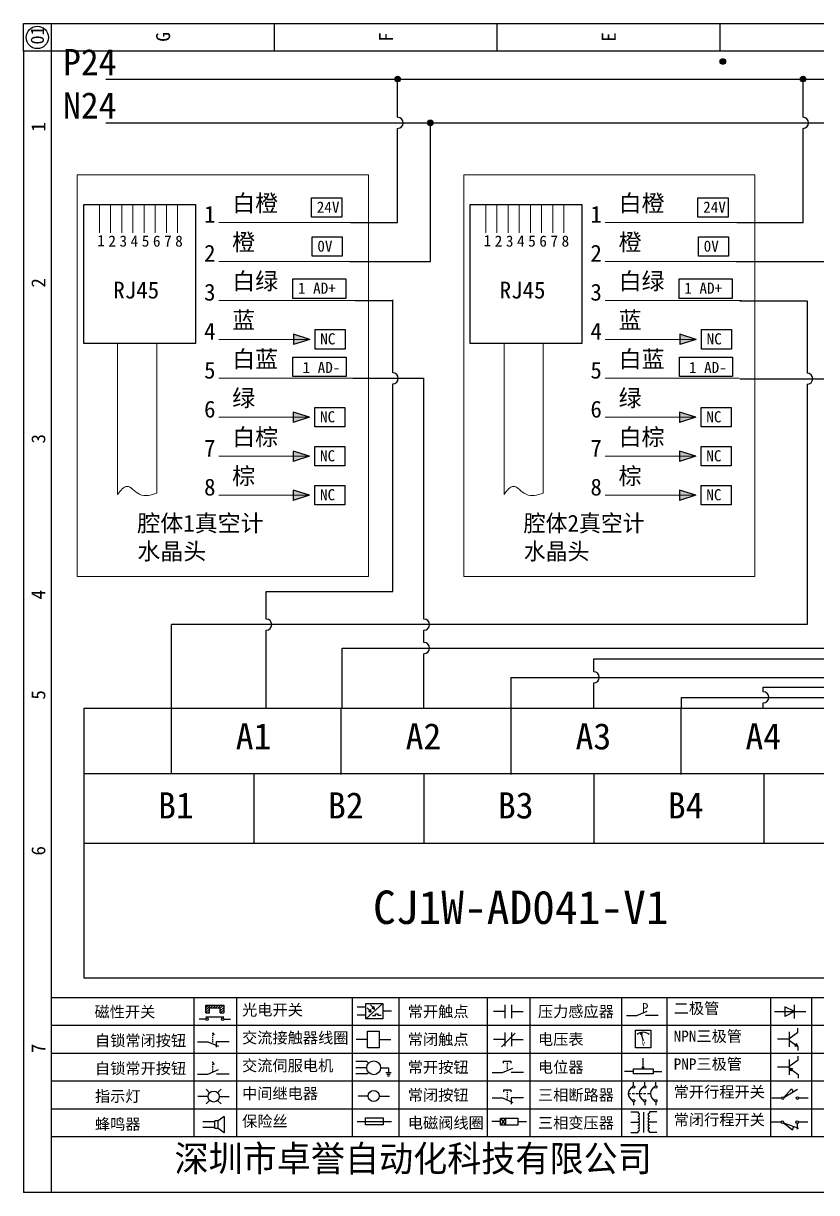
# Model space of a CAD drawing. Extents: x -5838 to -2107, y -921 to 708.
# Drawn here: x -3615.8 to -3473.4, y -781.2 to -571.2 of the extents above; entities that cross this region are included whole.
import ezdxf

# ---------------------------------------------------------------- set-up
doc = ezdxf.new("R2010")
doc.units = 0
doc.header["$MEASUREMENT"] = 0
doc.styles.add('样式 2', font='')
doc.styles.add('汉字', font='')
doc.styles.get('样式 2').set_extended_font_data('NSimSun')
doc.styles.get('汉字').set_extended_font_data('新宋体')

# ---------------------------------------------------------------- blocks, each defined once
blk = doc.blocks.new('磁性开关')
at = {"linetype": 'ByBlock'}
h = blk.add_hatch(dxfattribs=at)
h.set_pattern_fill('ANSI31', color=256, scale=0.1, style=0)
h.set_pattern_definition([(45, (0, 0), (-0.224506403, 0.224506403), [])])
h.paths.add_polyline_path([(-1907.69, -775.29), (-1910.88, -775.29), (-1910.88, -776.69), (-1910.25, -776.69), (-1910.25, -775.79), (-1908.31, -775.79), (-1908.31, -776.69), (-1907.69, -776.69)])
for p, q in [((-1910.88, -776.69), (-1910.88, -775.29)), ((-1910.88, -775.29), (-1907.69, -775.29)), ((-1910.88, -776.69), (-1910.25, -776.69)), ((-1910.25, -776.69), (-1910.25, -775.79)), ((-1910.25, -775.79), (-1908.31, -775.79)), ((-1908.31, -776.69), (-1908.31, -775.79)), ((-1908.31, -776.69), (-1907.69, -776.69)), ((-1907.69, -775.29), (-1907.69, -776.69)), ((-1910.91, -777.81), (-1912.09, -777.81)), ((-1910.88, -777.39), (-1907.69, -777.39)), ((-1907.66, -777.81), (-1906.48, -777.81))]:
    blk.add_line(p, q, dxfattribs=at)
for centre in [(-1910.68, -777.81), (-1907.88, -777.81)]:
    blk.add_circle(centre, 0.225, dxfattribs=at)
blk = doc.blocks.new('*U112')
at = {"linetype": 'ByBlock'}
for p, q in [((-1909.23, -780.45), (-1909.23, -780.67)), ((-1909.23, -780.45), (-1908.92, -780.84)), ((-1909.23, -780.84), (-1909.23, -781.05)), ((-1911.92, -782.07), (-1910.06, -782.07)), ((-1910.06, -782.07), (-1908.18, -782.88)), ((-1909.23, -781.23), (-1909.23, -781.44)), ((-1909.23, -781.61), (-1909.23, -781.83)), ((-1909.23, -782), (-1909.23, -782.21)), ((-1909.23, -782.38), (-1909.23, -782.43)), ((-1908.52, -783.07), (-1908.52, -782.07)), ((-1906.25, -782.07), (-1908.52, -782.07))]:
    blk.add_line(p, q, dxfattribs=at)
blk = doc.blocks.new('*U113')
at = {"linetype": 'ByBlock'}
for p, q in [((-1908.88, -791.17), (-1909.23, -790.71)), ((-1909.23, -790.71), (-1909.23, -790.92)), ((-1909.23, -791.09), (-1909.23, -791.31)), ((-1909.23, -791.48), (-1909.23, -791.69)), ((-1911.92, -792.89), (-1910.06, -792.89)), ((-1910.06, -792.89), (-1908.18, -792.08)), ((-1909.23, -791.86), (-1909.23, -792.08)), ((-1909.23, -792.25), (-1909.23, -792.47)), ((-1906.25, -792.89), (-1908.52, -792.89))]:
    blk.add_line(p, q, dxfattribs=at)
blk = doc.blocks.new('蜂鸣器')
at = {"linetype": 'ByBlock'}
for p, q in [((-1907.17, -795.53), (-1908.25, -796.26)), ((-1907.17, -795.53), (-1907.17, -798.41)), ((-1908.8, -796.48), (-1911.01, -796.48)), ((-1908.8, -797.46), (-1911.01, -797.46)), ((-1908.25, -796.26), (-1908.8, -796.26)), ((-1908.8, -797.68), (-1908.8, -796.26)), ((-1908.25, -797.68), (-1908.8, -797.68)), ((-1908.25, -797.68), (-1908.25, -796.26)), ((-1907.17, -798.41), (-1908.25, -797.68))]:
    blk.add_line(p, q, dxfattribs=at)
blk = doc.blocks.new('指示灯')
at = {"linetype": 'ByBlock'}
for p, q in [((-1854.25, -776.92), (-1856.06, -776.92)), ((-1854.62, -775.59), (-1853.97, -776.23)), ((-1851.9, -775.59), (-1852.54, -776.23)), ((-1852.26, -776.92), (-1850.45, -776.92)), ((-1854.62, -778.25), (-1853.97, -777.61)), ((-1851.9, -778.25), (-1852.54, -777.61))]:
    blk.add_line(p, q, dxfattribs=at)
blk.add_circle((-1853.26, -776.92), 0.992, dxfattribs=at)
blk = doc.blocks.new('光电开关')
at = {"linetype": 'ByBlock'}
h = blk.add_hatch(dxfattribs=at)
h.set_pattern_fill('ANSI31', color=256, scale=0.01, style=0)
h.set_pattern_definition([(45, (0.172267, 0), (-0.0224506403, 0.0224506403), [])])
h.paths.add_polyline_path([(-1882.44, -776.34), (-1882.5, -775.91), (-1882.68, -776.07)])
h.paths.add_polyline_path([(-1882.44, -776.34), (-1882.68, -776.07), (-1882.86, -776.23)])
h.paths.add_polyline_path([(-1883.11, -776.45), (-1883.29, -776.61), (-1883.05, -776.88)])
h.paths.add_polyline_path([(-1883.29, -776.61), (-1883.47, -776.77), (-1883.05, -776.88)])
for p, q in [((-1884.01, -775.96), (-1885.56, -775.96)), ((-1880.91, -775.3), (-1884.01, -778.05)), ((-1883.75, -776.09), (-1883.05, -776.88)), ((-1883.11, -776.45), (-1883.47, -776.77)), ((-1883.05, -776.88), (-1883.47, -776.77)), ((-1883.14, -775.55), (-1882.44, -776.34)), ((-1883.05, -776.88), (-1883.11, -776.45)), ((-1882.5, -775.91), (-1882.86, -776.23)), ((-1882.44, -776.34), (-1882.86, -776.23)), ((-1882.44, -776.34), (-1882.5, -775.91)), ((-1879.37, -776.67), (-1880.91, -776.67)), ((-1884.01, -777.39), (-1885.56, -777.39)), ((-1882.78, -777.47), (-1882.23, -777.47)), ((-1882.23, -777.47), (-1882.23, -777.14)), ((-1882.23, -777.14), (-1881.78, -777.14)), ((-1881.78, -777.47), (-1881.78, -777.14)), ((-1881.23, -777.47), (-1881.78, -777.47))]:
    blk.add_line(p, q, dxfattribs=at)
blk.add_lwpolyline([(-1884.01, -775.3), (-1880.91, -775.3), (-1880.91, -778.05), (-1884.01, -778.05)], close=True, dxfattribs=at)
blk = doc.blocks.new('交流接触器线圈')
at = {"linetype": 'ByBlock'}
for p, q in [((-1880.82, -781.77), (-1882.87, -781.77)), ((-1878.72, -781.77), (-1876.67, -781.77))]:
    blk.add_line(p, q, dxfattribs=at)
blk.add_lwpolyline([(-1880.82, -780.28), (-1878.72, -780.28), (-1878.72, -783.26), (-1880.82, -783.26)], close=True, dxfattribs=at)
blk = doc.blocks.new('交流伺服电机')
at = {"linetype": 'ByBlock'}
for p, q in [((-1880.97, -785.75), (-1882.94, -785.75)), ((-1880.97, -786.85), (-1882.94, -786.85)), ((-1880.97, -785.75), (-1880.65, -786.03)), ((-1878.49, -786.85), (-1877.07, -786.85)), ((-1877.07, -786.85), (-1877.07, -787.72)), ((-1880.97, -787.94), (-1882.94, -787.94)), ((-1880.97, -787.94), (-1880.65, -787.67)), ((-1877.54, -787.72), (-1876.59, -787.72)), ((-1877.38, -788.01), (-1876.75, -788.01)), ((-1877.23, -788.29), (-1876.9, -788.29))]:
    blk.add_line(p, q, dxfattribs=at)
blk.add_circle((-1879.73, -786.85), 1.24, dxfattribs=at)
blk = doc.blocks.new('中间继电器')
at = {"linetype": 'ByBlock'}
for p, q in [((-1880.72, -791.92), (-1882.54, -791.92)), ((-1878.74, -791.92), (-1876.92, -791.92))]:
    blk.add_line(p, q, dxfattribs=at)
blk.add_circle((-1879.73, -791.92), 0.992, dxfattribs=at)
blk = doc.blocks.new('保险丝')
at = {"linetype": 'ByBlock'}
blk.add_line((-1882.72, -796.49), (-1876.55, -796.49), dxfattribs=at)
blk.add_lwpolyline([(-1881.2, -795.86), (-1878.06, -795.86), (-1878.06, -797.12), (-1881.2, -797.12)], close=True, dxfattribs=at)
blk = doc.blocks.new('常开按钮')
at = {"linetype": 'ByBlock'}
for p, q in [((-1910.06, -787.73), (-1908.18, -786.93)), ((-1909.9, -785.68), (-1908.56, -785.68)), ((-1909.9, -785.68), (-1909.9, -786.07)), ((-1909.23, -785.68), (-1909.23, -785.89)), ((-1909.23, -786.06), (-1909.23, -786.28)), ((-1909.23, -786.45), (-1909.23, -786.67)), ((-1909.23, -786.84), (-1909.23, -787.05)), ((-1909.23, -787.22), (-1909.23, -787.38)), ((-1908.56, -785.68), (-1908.56, -786.07)), ((-1911.92, -787.73), (-1910.06, -787.73)), ((-1906.25, -787.73), (-1908.52, -787.73))]:
    blk.add_line(p, q, dxfattribs=at)
blk = doc.blocks.new('常开触点')
at = {"linetype": 'ByBlock'}
for p, q in [((-1853.82, -782.99), (-1853.82, -780.56)), ((-1852.6, -782.99), (-1852.6, -780.56)), ((-1853.82, -781.77), (-1855.88, -781.77)), ((-1852.6, -781.77), (-1850.55, -781.77))]:
    blk.add_line(p, q, dxfattribs=at)
blk = doc.blocks.new('常闭触点')
at = {"linetype": 'ByBlock'}
for p, q in [((-1853.82, -786.77), (-1855.88, -786.77)), ((-1852.01, -785.66), (-1854.43, -788.1)), ((-1853.82, -787.99), (-1853.82, -785.56)), ((-1852.6, -787.99), (-1852.6, -785.56)), ((-1852.6, -786.77), (-1850.55, -786.77))]:
    blk.add_line(p, q, dxfattribs=at)
blk = doc.blocks.new('常闭按钮')
at = {"linetype": 'ByBlock'}
for p, q in [((-1854.11, -790.83), (-1852.77, -790.83)), ((-1854.11, -790.83), (-1854.11, -791.22)), ((-1853.44, -790.83), (-1853.44, -791.04)), ((-1853.44, -791.21), (-1853.44, -791.43)), ((-1853.44, -791.6), (-1853.44, -791.82)), ((-1852.77, -790.83), (-1852.77, -791.22)), ((-1856.13, -792.28), (-1854.28, -792.28)), ((-1854.28, -792.28), (-1852.4, -793.09)), ((-1853.44, -791.99), (-1853.44, -792.2)), ((-1853.44, -792.37), (-1853.44, -792.53)), ((-1850.47, -792.28), (-1852.73, -792.28)), ((-1852.73, -792.28), (-1852.73, -793.43))]:
    blk.add_line(p, q, dxfattribs=at)
blk = doc.blocks.new('电磁阀线圈')
at = {"linetype": 'ByBlock'}
for p, q in [((-1854.61, -796.54), (-1856.17, -796.54)), ((-1854.61, -795.92), (-1853.75, -797.16)), ((-1853.75, -795.92), (-1854.61, -797.16)), ((-1853.75, -795.92), (-1853.75, -797.16)), ((-1851.53, -796.54), (-1849.97, -796.54))]:
    blk.add_line(p, q, dxfattribs=at)
blk.add_lwpolyline([(-1854.61, -795.92), (-1851.53, -795.92), (-1851.53, -797.16), (-1854.61, -797.16)], close=True, dxfattribs=at)
blk = doc.blocks.new('电压表')
at = {"linetype": 'ByBlock'}
for p, q in [((-1814.84, -780.75), (-1814.91, -781.13)), ((-1814.6, -781.05), (-1814.91, -781.13)), ((-1814.84, -780.75), (-1814.46, -782.26)), ((-1814.84, -780.75), (-1814.6, -781.05))]:
    blk.add_line(p, q, dxfattribs=at)
blk.add_lwpolyline([(-1815.84, -780.34), (-1813.07, -780.34), (-1813.07, -783.49), (-1815.84, -783.49)], close=True, dxfattribs=at)
blk.add_arc((-1814.46, -782.26), 1.56, 46.8313, 133.1687, dxfattribs=at)
at = {"linetype": 'ByBlock', "insert": (-1814.7, -782.39), "char_height": 0.75, "width": 0.6768, "attachment_point": 1}
blk.add_mtext('V', dxfattribs=at)
blk = doc.blocks.new('电位器')
at = {"linetype": 'ByBlock'}
for p, q in [((-1814.45, -787.3), (-1814.45, -785.39)), ((-1814.45, -787.3), (-1814.62, -786.96)), ((-1814.62, -786.96), (-1814.27, -786.96)), ((-1814.45, -787.3), (-1814.27, -786.96)), ((-1816.21, -787.75), (-1817.79, -787.75)), ((-1812.68, -787.75), (-1811.1, -787.75))]:
    blk.add_line(p, q, dxfattribs=at)
blk.add_lwpolyline([(-1816.21, -787.3), (-1812.68, -787.3), (-1812.68, -788.2), (-1816.21, -788.2)], close=True, dxfattribs=at)
blk = doc.blocks.new('三相断路器')
at = {"linetype": 'ByBlock'}
for p, q in [((-1816.17, -790.33), (-1816.17, -789.7)), ((-1814.17, -790.33), (-1814.17, -789.7)), ((-1812.18, -790.33), (-1812.18, -789.7)), ((-1817.14, -791.74), (-1816.72, -791.74)), ((-1816.45, -791.74), (-1816.03, -791.74)), ((-1816.17, -793.19), (-1816.17, -793.83)), ((-1815.76, -791.74), (-1815.34, -791.74)), ((-1815.07, -791.74), (-1814.65, -791.74)), ((-1814.38, -791.74), (-1813.96, -791.74)), ((-1814.17, -793.19), (-1814.17, -793.83)), ((-1813.69, -791.74), (-1813.27, -791.74)), ((-1812.18, -793.19), (-1812.18, -793.83))]:
    blk.add_line(p, q, dxfattribs=at)
for centre in [(-1816.17, -790.55), (-1814.17, -790.55), (-1812.18, -790.55), (-1816.17, -792.98), (-1814.17, -792.98), (-1812.18, -792.98)]:
    blk.add_circle(centre, 0.219, dxfattribs=at)
for centre in [(-1815.81, -791.74), (-1813.82, -791.74), (-1811.83, -791.74)]:
    blk.add_arc(centre, 1.32, 115.5791, 244.4209, dxfattribs=at)
blk = doc.blocks.new('三相变压器')
at = {"linetype": 'ByBlock'}
for p, q in [((-1816.69, -795.03), (-1815.37, -795.03)), ((-1815.37, -795.03), (-1815.37, -795.24)), ((-1814.34, -798.7), (-1814.34, -795.04)), ((-1812, -795.03), (-1813.32, -795.03)), ((-1813.32, -795.03), (-1813.32, -795.24)), ((-1816.69, -796.87), (-1815.37, -796.87)), ((-1812, -796.87), (-1813.32, -796.87)), ((-1816.69, -798.71), (-1815.37, -798.71)), ((-1815.37, -798.71), (-1815.37, -798.5)), ((-1813.32, -798.71), (-1813.32, -798.5)), ((-1812, -798.71), (-1813.32, -798.71))]:
    blk.add_line(p, q, dxfattribs=at)
for centre, start, end in [((-1815.37, -795.51), 270, 90), ((-1815.37, -796.06), 270, 90), ((-1813.32, -795.51), 90, 270), ((-1813.32, -796.06), 90, 270), ((-1815.37, -796.6), 270, 90), ((-1815.37, -797.14), 270, 90), ((-1815.37, -797.68), 270, 90), ((-1815.37, -798.23), 270, 90), ((-1813.32, -796.6), 90, 270), ((-1813.32, -797.14), 90, 270), ((-1813.32, -797.68), 90, 270), ((-1813.32, -798.23), 90, 270)]:
    blk.add_arc(centre, 0.271, start, end, dxfattribs=at)
blk = doc.blocks.new('压力感应器')
at = {"linetype": 'ByBlock'}
for p, q in [((-1815.59, -777.73), (-1813.71, -776.93)), ((-1817.44, -777.73), (-1815.59, -777.73)), ((-1811.78, -777.73), (-1814.05, -777.73))]:
    blk.add_line(p, q, dxfattribs=at)
at = {"linetype": 'ByBlock', "insert": (-1814.65, -775.48), "char_height": 1.68, "width": 1.2242, "attachment_point": 1}
blk.add_mtext('{\\fNSimSun|b0|i0|c134|p49;P}', dxfattribs=at)
blk = doc.blocks.new('二极管')
at = {"linetype": 'ByBlock'}
for p, q in [((-1787.52, -776.77), (-1781.92, -776.77)), ((-1783.97, -776.77), (-1785.69, -775.9)), ((-1785.69, -775.9), (-1785.69, -777.65)), ((-1783.97, -776.77), (-1785.69, -777.65)), ((-1783.97, -777.99), (-1783.97, -775.56))]:
    blk.add_line(p, q, dxfattribs=at)
blk = doc.blocks.new('NPN三极管')
at = {"linetype": 'ByBlock'}
for p, q in [((-1785.73, -780.61), (-1785.73, -783.32)), ((-1785.73, -781.82), (-1784.15, -780.66)), ((-1784.15, -780.66), (-1784.15, -779.98)), ((-1785.73, -781.97), (-1787.81, -781.97)), ((-1785.73, -782.11), (-1784.15, -783.27)), ((-1784.41, -782.73), (-1784.74, -783.18)), ((-1784.15, -783.27), (-1784.74, -783.18)), ((-1784.15, -783.27), (-1784.41, -782.73)), ((-1784.15, -783.27), (-1784.15, -783.96))]:
    blk.add_line(p, q, dxfattribs=at)
blk = doc.blocks.new('PNP三极管')
at = {"linetype": 'ByBlock'}
for p, q in [((-1784.9, -785.38), (-1784.9, -788.09)), ((-1783.32, -785.43), (-1783.32, -784.75)), ((-1784.9, -786.74), (-1786.98, -786.74)), ((-1784.9, -786.59), (-1783.32, -785.43)), ((-1784.9, -786.88), (-1783.32, -788.04)), ((-1784.9, -786.88), (-1784.31, -786.97)), ((-1784.9, -786.88), (-1784.64, -787.42)), ((-1784.31, -786.97), (-1784.64, -787.42)), ((-1783.32, -788.04), (-1783.32, -788.73))]:
    blk.add_line(p, q, dxfattribs=at)
blk = doc.blocks.new('常开行程开关')
at = {"linetype": 'ByBlock'}
for p, q in [((-1785.89, -792.17), (-1784.52, -790.62)), ((-1785.89, -792.17), (-1783.43, -790.72)), ((-1784.52, -790.62), (-1784.19, -791.17)), ((-1786.29, -792.3), (-1788.01, -792.3)), ((-1781.48, -792.3), (-1783.21, -792.3))]:
    blk.add_line(p, q, dxfattribs=at)
for centre in [(-1786.07, -792.3), (-1783.42, -792.3)]:
    blk.add_circle(centre, 0.219, dxfattribs=at)
blk = doc.blocks.new('常闭行程开关')
at = {"linetype": 'ByBlock'}
for p, q in [((-1786.34, -796.62), (-1788.07, -796.62)), ((-1785.93, -796.72), (-1783.25, -797.7)), ((-1785.93, -796.72), (-1784.3, -798)), ((-1784.3, -798), (-1784.08, -797.4)), ((-1783.48, -796.84), (-1783.48, -797.85)), ((-1781.54, -796.62), (-1783.26, -796.62))]:
    blk.add_line(p, q, dxfattribs=at)
for centre in [(-1786.12, -796.62), (-1783.48, -796.62)]:
    blk.add_circle(centre, 0.219, dxfattribs=at)

msp = doc.modelspace()

# ---------------------------------------------------------------- hatches: boundary and pattern name
at = {"lineweight": -2}
h = msp.add_hatch(color=0, dxfattribs=at)
edge = h.paths.add_edge_path()
edge.add_arc((-3490.26, -578.06), 0.5, 0, 360)
h = msp.add_hatch(color=0, dxfattribs=at)
edge = h.paths.add_edge_path()
edge.add_arc((-3548.63, -581.21), 0.5, 0, 360)
h = msp.add_hatch(color=0, dxfattribs=at)
edge = h.paths.add_edge_path()
edge.add_arc((-3475.86, -581.21), 0.5, 0, 360)
h = msp.add_hatch(color=0, dxfattribs=at)
edge = h.paths.add_edge_path()
edge.add_arc((-3542.76, -589.08), 0.5, 0, 360)
for points in [[(-3564.41, -627.96), (-3567.35, -627.02), (-3567.35, -628.91)], [(-3495.05, -627.96), (-3498, -627.02), (-3498, -628.91)], [(-3564.45, -641.96), (-3567.4, -641.02), (-3567.4, -642.91)], [(-3495.1, -641.96), (-3498.04, -641.02), (-3498.04, -642.91)], [(-3564.45, -648.96), (-3567.4, -648.02), (-3567.4, -649.91)], [(-3495.1, -648.96), (-3498.04, -648.02), (-3498.04, -649.91)], [(-3564.45, -655.96), (-3567.4, -655.02), (-3567.4, -656.91)], [(-3495.1, -655.96), (-3498.04, -655.02), (-3498.04, -656.91)]]:
    msp.add_hatch(color=256).paths.add_polyline_path(points)

# ---------------------------------------------------------------- linework, layer by layer
at = {"linetype": 'ByBlock'}
for p, q in [((-3615.81, -571.21), (-3318.81, -571.21)), ((-3615.81, -576.21), (-3615.81, -571.21)), ((-3610.81, -571.21), (-3610.81, -781.21)), ((-3615.81, -576.21), (-3615.81, -761.21)), ((-3323.81, -746.21), (-3610.81, -746.21)), ((-3323.81, -751.21), (-3610.81, -751.21)), ((-3323.81, -756.21), (-3610.81, -756.21)), ((-3615.81, -761.21), (-3615.81, -781.21)), ((-3323.81, -761.21), (-3610.81, -761.21)), ((-3323.81, -766.21), (-3610.81, -766.21)), ((-3323.81, -771.21), (-3610.81, -771.21)), ((-3318.81, -781.21), (-3615.81, -781.21))]:
    msp.add_line(p, q, dxfattribs=at)
at = {"color": 0, "lineweight": -2}
for p, q in [((-3601, -581.21), (-3324.71, -581.21)), ((-3548.63, -588.08), (-3548.63, -581.21)), ((-3475.86, -588.08), (-3475.86, -581.21)), ((-3601, -589.08), (-3324.52, -589.08)), ((-3548.63, -606.96), (-3548.63, -590.08)), ((-3542.76, -613.96), (-3542.76, -589.08)), ((-3475.86, -606.96), (-3475.86, -590.08)), ((-3557.08, -606.96), (-3548.63, -606.96)), ((-3487.72, -606.96), (-3475.86, -606.96)), ((-3557.22, -613.96), (-3542.76, -613.96)), ((-3487.86, -613.96), (-3469.9, -613.96)), ((-3556.25, -620.96), (-3549.51, -620.96)), ((-3549.51, -633.96), (-3549.51, -620.89)), ((-3487.21, -621.05), (-3475.12, -621.05)), ((-3475.12, -621.05), (-3475.12, -634.04)), ((-3556.66, -634.96), (-3543.92, -634.96)), ((-3549.51, -673.27), (-3549.51, -635.96)), ((-3543.92, -678.19), (-3543.92, -634.96)), ((-3487.18, -635.04), (-3470.96, -635.04)), ((-3475.12, -636.04), (-3475.12, -679.19)), ((-3572.23, -678.19), (-3572.23, -673.27)), ((-3572.23, -673.27), (-3549.51, -673.27)), ((-3589.24, -705.93), (-3589.24, -679.19)), ((-3475.12, -679.19), (-3589.24, -679.19)), ((-3572.23, -694.22), (-3572.23, -680.19)), ((-3543.92, -682.42), (-3543.92, -680.19)), ((-3558.59, -694.3), (-3558.59, -683.42)), ((-3558.59, -683.42), (-3470.96, -683.42)), ((-3543.92, -694.22), (-3543.92, -684.42)), ((-3513.43, -687.67), (-3513.43, -685.35)), ((-3513.43, -685.35), (-3407.13, -685.35)), ((-3528.23, -694.24), (-3528.23, -688.67)), ((-3528.23, -688.67), (-3397.58, -688.67)), ((-3513.43, -694.16), (-3513.43, -689.67)), ((-3482.99, -691.26), (-3482.99, -690.45)), ((-3482.99, -690.45), (-3335.51, -690.45)), ((-3497.68, -694.29), (-3497.68, -692.26)), ((-3497.68, -692.26), (-3327.85, -692.26)), ((-3558.74, -706.09), (-3558.74, -694.37)), ((-3528.24, -706.09), (-3528.24, -694.37)), ((-3497.74, -706.09), (-3497.74, -694.37)), ((-3482.99, -694.16), (-3482.99, -693.26)), ((-3604.92, -705.96), (-3436.74, -705.96)), ((-3574.42, -705.96), (-3574.42, -718.47)), ((-3543.92, -705.96), (-3543.92, -718.47)), ((-3513.42, -705.96), (-3513.42, -718.47)), ((-3482.92, -705.96), (-3482.92, -718.47)), ((-3604.92, -718.47), (-3452.42, -718.47)), ((-3585.23, -746.21), (-3585.23, -771.21)), ((-3577.56, -746.21), (-3577.56, -771.21)), ((-3556.77, -746.21), (-3556.77, -771.21)), ((-3548.41, -746.21), (-3548.41, -771.21)), ((-3532.56, -746.21), (-3532.56, -771.21)), ((-3524.91, -746.21), (-3524.91, -771.21)), ((-3508.42, -746.21), (-3508.42, -771.21)), ((-3500.31, -746.21), (-3500.31, -771.21)), ((-3481.7, -746.21), (-3481.7, -771.21)), ((-3474.34, -746.21), (-3474.34, -771.21))]:
    msp.add_line(p, q, dxfattribs=at)
at = {"lineweight": 0}
for p, q in [((-3602.15, -603.68), (-3602.15, -608.84)), ((-3600.15, -603.68), (-3600.15, -608.84)), ((-3598.15, -603.68), (-3598.15, -608.84)), ((-3596.15, -603.68), (-3596.15, -608.84)), ((-3594.15, -603.68), (-3594.15, -608.84)), ((-3592.15, -603.68), (-3592.15, -608.84)), ((-3590.15, -603.68), (-3590.15, -608.84)), ((-3588.15, -603.68), (-3588.15, -608.84)), ((-3532.8, -603.68), (-3532.8, -608.84)), ((-3530.8, -603.68), (-3530.8, -608.84)), ((-3528.8, -603.68), (-3528.8, -608.84)), ((-3526.8, -603.68), (-3526.8, -608.84)), ((-3524.8, -603.68), (-3524.8, -608.84)), ((-3522.8, -603.68), (-3522.8, -608.84)), ((-3520.8, -603.68), (-3520.8, -608.84)), ((-3518.8, -603.68), (-3518.8, -608.84)), ((-3580.72, -606.96), (-3557.08, -606.96)), ((-3511.36, -606.96), (-3487.72, -606.96)), ((-3580.72, -613.96), (-3557.22, -613.96)), ((-3511.36, -613.96), (-3487.86, -613.96)), ((-3580.72, -620.96), (-3556.25, -620.96)), ((-3511.36, -620.96), (-3486.89, -620.96)), ((-3598.89, -628.58), (-3598.89, -655.81)), ((-3591.85, -628.58), (-3591.85, -655.59)), ((-3580.72, -627.96), (-3564.41, -627.96)), ((-3529.53, -628.58), (-3529.53, -655.81)), ((-3522.49, -628.58), (-3522.49, -655.59)), ((-3511.36, -627.96), (-3495.05, -627.96)), ((-3580.72, -634.96), (-3556.66, -634.96)), ((-3511.36, -634.96), (-3487.31, -634.96)), ((-3580.72, -641.96), (-3564.45, -641.96)), ((-3511.36, -641.96), (-3495.1, -641.96)), ((-3580.72, -648.96), (-3564.45, -648.96)), ((-3511.36, -648.96), (-3495.1, -648.96)), ((-3580.72, -655.96), (-3564.45, -655.96)), ((-3511.36, -655.96), (-3495.1, -655.96))]:
    msp.add_line(p, q, dxfattribs=at)
for p, q in [((-3564.41, -627.96), (-3567.35, -627.02)), ((-3567.35, -627.02), (-3567.35, -628.91)), ((-3495.05, -627.96), (-3498, -627.02)), ((-3498, -627.02), (-3498, -628.91)), ((-3564.41, -627.96), (-3567.35, -628.91)), ((-3495.05, -627.96), (-3498, -628.91)), ((-3564.45, -641.96), (-3567.4, -641.02)), ((-3567.4, -641.02), (-3567.4, -642.91)), ((-3564.45, -641.96), (-3567.4, -642.91)), ((-3495.1, -641.96), (-3498.04, -641.02)), ((-3498.04, -641.02), (-3498.04, -642.91)), ((-3495.1, -641.96), (-3498.04, -642.91)), ((-3564.45, -648.96), (-3567.4, -648.02)), ((-3567.4, -648.02), (-3567.4, -649.91)), ((-3495.1, -648.96), (-3498.04, -648.02)), ((-3498.04, -648.02), (-3498.04, -649.91)), ((-3564.45, -648.96), (-3567.4, -649.91)), ((-3495.1, -648.96), (-3498.04, -649.91)), ((-3564.45, -655.96), (-3567.4, -655.02)), ((-3567.4, -655.02), (-3567.4, -656.91)), ((-3495.1, -655.96), (-3498.04, -655.02)), ((-3498.04, -655.02), (-3498.04, -656.91)), ((-3564.45, -655.96), (-3567.4, -656.91)), ((-3495.1, -655.96), (-3498.04, -656.91))]:
    msp.add_line(p, q)
at = {"linetype": 'ByBlock'}
for points in [[(-3570.81, -571.21), (-3570.81, -576.21)], [(-3530.81, -571.21), (-3530.81, -576.21)], [(-3490.81, -571.21), (-3490.81, -576.21)], [(-3323.81, -576.21), (-3615.81, -576.21)]]:
    msp.add_lwpolyline(points, dxfattribs=at)
at = {"lineweight": 0}
for points in [[(-3606.13, -598.44), (-3553.88, -598.44), (-3553.88, -670.53), (-3606.13, -670.53)], [(-3536.77, -598.44), (-3484.52, -598.44), (-3484.52, -670.53), (-3536.77, -670.53)]]:
    msp.add_lwpolyline(points, close=True, dxfattribs=at)
at = {"color": 1}
for points in [[(-3564.08, -602.57), (-3558.67, -602.57), (-3558.67, -606.04), (-3564.08, -606.04)], [(-3494.72, -602.57), (-3489.32, -602.57), (-3489.32, -606.04), (-3494.72, -606.04)], [(-3563.98, -609.57), (-3558.58, -609.57), (-3558.58, -613.04), (-3563.98, -613.04)], [(-3494.62, -609.57), (-3489.22, -609.57), (-3489.22, -613.04), (-3494.62, -613.04)], [(-3567.46, -617.12), (-3557.94, -617.12), (-3557.94, -620.6), (-3567.46, -620.6)], [(-3498.1, -617.12), (-3488.59, -617.12), (-3488.59, -620.6), (-3498.1, -620.6)], [(-3563.46, -626.22), (-3558.05, -626.22), (-3558.05, -629.7), (-3563.46, -629.7)], [(-3494.1, -626.22), (-3488.7, -626.22), (-3488.7, -629.7), (-3494.1, -629.7)], [(-3567.42, -631.19), (-3557.9, -631.19), (-3557.9, -634.66), (-3567.42, -634.66)], [(-3498.06, -631.19), (-3488.54, -631.19), (-3488.54, -634.66), (-3498.06, -634.66)], [(-3563.5, -640.22), (-3558.1, -640.22), (-3558.1, -643.7), (-3563.5, -643.7)], [(-3494.15, -640.22), (-3488.74, -640.22), (-3488.74, -643.7), (-3494.15, -643.7)], [(-3563.5, -647.22), (-3558.1, -647.22), (-3558.1, -650.7), (-3563.5, -650.7)], [(-3494.15, -647.22), (-3488.74, -647.22), (-3488.74, -650.7), (-3494.15, -650.7)], [(-3563.5, -654.22), (-3558.1, -654.22), (-3558.1, -657.7), (-3563.5, -657.7)], [(-3494.15, -654.22), (-3488.74, -654.22), (-3488.74, -657.7), (-3494.15, -657.7)]]:
    msp.add_lwpolyline(points, close=True, dxfattribs=at)
for points in [[(-3604.97, -603.75), (-3584.94, -603.75), (-3584.94, -628.69), (-3604.97, -628.69)], [(-3535.62, -603.75), (-3515.58, -603.75), (-3515.58, -628.69), (-3535.62, -628.69)]]:
    msp.add_lwpolyline(points, close=True)
at = {"color": 0, "lineweight": -2}
msp.add_lwpolyline([(-3604.92, -694.22), (-3432.26, -694.22), (-3432.26, -742.71), (-3604.92, -742.71)], close=True, dxfattribs=at)
at = {"linetype": 'ByBlock'}
msp.add_circle((-3613.32, -573.74), 2, dxfattribs=at)
at = {"color": 0, "lineweight": -2}
for centre in [(-3490.26, -578.06), (-3548.63, -581.21), (-3475.86, -581.21), (-3542.76, -589.08)]:
    msp.add_circle(centre, 0.5, dxfattribs=at)
for centre in [(-3548.63, -589.08), (-3475.86, -589.08), (-3549.51, -634.96), (-3475.12, -635.04), (-3572.23, -679.19), (-3543.92, -679.19), (-3543.92, -683.42), (-3513.43, -688.67), (-3482.99, -692.26)]:
    msp.add_arc(centre, 1, 270, 90, dxfattribs=at)
at = {"lineweight": 0}
for points in [[(-3598.89, -655.81), (-3597.23, -654.37), (-3594.95, -655.78), (-3591.85, -655.59)], [(-3529.53, -655.81), (-3527.88, -654.37), (-3525.59, -655.78), (-3522.49, -655.59)]]:
    msp.add_spline(points, degree=3, dxfattribs=at)

# ---------------------------------------------------------------- block references
at = {"linetype": 'ByBlock'}
for name, p in [('磁性开关', (-1672.17, 27.75)), ('光电开关', (-1670.36, 28.06)), ('常开触点', (-1675.54, 33.08)), ('压力感应器', (-1690.11, 28.3)), ('二极管', (-1693.44, 28.06)), ('NPN三极管', (-1692.62, 28.29)), ('*U112', (-1672.62, 27.96)), ('交流接触器线圈', (-1673.2, 28.06)), ('常闭触点', (-1675.54, 33.08)), ('电压表', (-1690.11, 28.3)), ('*U113', (-1672.62, 32.96)), ('交流伺服电机', (-1673.2, 28.06)), ('常开按钮', (-1619.76, 28.08)), ('电位器', (-1690.11, 28.3)), ('PNP三极管', (-1693.44, 28.06)), ('三相断路器', (-1690.11, 28.3)), ('指示灯', (-1728.41, 12.96)), ('中间继电器', (-1673.2, 28.06)), ('常闭按钮', (-1675.54, 28.08)), ('常开行程开关', (-1693.44, 28.06)), ('蜂鸣器', (-1672.62, 27.96)), ('保险丝', (-1673.2, 28.06)), ('电磁阀线圈', (-1675.54, 28.08)), ('三相变压器', (-1690.11, 28.3)), ('常闭行程开关', (-1693.44, 28.06))]:
    msp.add_blockref(name, p, dxfattribs=at)

# ---------------------------------------------------------------- texts
at = {"linetype": 'ByBlock', "attachment_point": 1, "rotation": 90}
for s, insert, char_height, width in [('{\\fKaiTi_GB2312|b0|i0|c134|p0;01}', (-3614.52, -575.01), 2.4, 60.2542), ('{\\fKaiTi_GB2312|b0|i0|c134|p0;G}', (-3591.98, -574.5), 2.5, 5), ('{\\fKaiTi_GB2312|b0|i0|c134|p0;F}', (-3551.98, -574.5), 2.5, 5), ('{\\fKaiTi_GB2312|b0|i0|c134|p0;E}', (-3511.98, -574.5), 2.5, 5), ('{\\fKaiTi_GB2312|b0|i0|c134|p49;1}', (-3614.38, -590.67), 2.5, 11.7517), ('{\\fKaiTi_GB2312|b0|i0|c134|p49;2}', (-3614.38, -618.67), 2.5, 11.7517), ('{\\fKaiTi_GB2312|b0|i0|c134|p49;3}', (-3614.38, -646.67), 2.5, 11.7517), ('{\\fKaiTi_GB2312|b0|i0|c134|p49;4}', (-3614.38, -674.67), 2.5, 11.7517), ('{\\fKaiTi_GB2312|b0|i0|c134|p49;5}', (-3614.38, -692.67), 2.5, 11.7517), ('{\\fKaiTi_GB2312|b0|i0|c134|p49;6}', (-3614.38, -720.67), 2.5, 11.7517), ('{\\fKaiTi_GB2312|b0|i0|c134|p49;7}', (-3614.38, -756.17), 2.5, 11.7517)]:
    msp.add_mtext(s, dxfattribs=dict(at, insert=insert, char_height=char_height, width=width))
at = {"color": 0, "lineweight": -2, "attachment_point": 1}
for s, insert, char_height, width in [('P24', (-3608.7, -575.82), 4.706, 14.2731), ('N24', (-3608.7, -583.59), 4.706, 14.2731), ('A1', (-3577.7, -696.9), 4.706, 13.3198), ('A2', (-3547.2, -696.9), 4.706, 13.3198), ('A3', (-3516.7, -696.9), 4.706, 13.3198), ('A4', (-3486.2, -696.9), 4.706, 13.3198), ('B1', (-3591.63, -709.31), 4.706, 13.3198), ('B2', (-3561.13, -709.31), 4.706, 13.3198), ('B3', (-3530.63, -709.31), 4.706, 13.3198), ('B4', (-3500.13, -709.31), 4.706, 13.3198), ('深圳市卓誉自动化科技有限公司', (-3588.68, -772.74), 4.7064, 96.1138)]:
    msp.add_mtext(s, dxfattribs=dict(at, insert=insert, char_height=char_height, width=width))
at = {"color": 7, "char_height": 3.024, "attachment_point": 1}
for s, insert in [('{\\fSimSun|b0|i0|c134|p2;白橙}', (-3578.33, -601.99)), ('{\\fSimSun|b0|i0|c134|p2;白橙}', (-3508.97, -601.99)), ('{\\fSimSun|b0|i0|c134|p2;1}', (-3583.38, -603.98)), ('{\\fSimSun|b0|i0|c134|p2;1}', (-3514.03, -603.98)), ('{\\fSimSun|b0|i0|c134|p2;橙}', (-3578.33, -608.99)), ('{\\fSimSun|b0|i0|c134|p2;橙}', (-3508.97, -608.99)), ('{\\fSimSun|b0|i0|c134|p2;2}', (-3583.38, -610.98)), ('{\\fSimSun|b0|i0|c134|p2;2}', (-3514.03, -610.98)), ('{\\fSimSun|b0|i0|c134|p2;白绿}', (-3578.33, -615.99)), ('{\\fSimSun|b0|i0|c134|p2;白绿}', (-3508.97, -615.99)), ('{\\fSimSun|b0|i0|c134|p2;RJ45}', (-3599.67, -617.6)), ('{\\fSimSun|b0|i0|c134|p2;3}', (-3583.38, -617.98)), ('{\\fSimSun|b0|i0|c134|p2;RJ45}', (-3530.32, -617.6)), ('{\\fSimSun|b0|i0|c134|p2;3}', (-3514.03, -617.98)), ('{\\fSimSun|b0|i0|c134|p2;蓝}', (-3578.33, -622.99)), ('{\\fSimSun|b0|i0|c134|p2;蓝}', (-3508.97, -622.99)), ('{\\fSimSun|b0|i0|c134|p2;4}', (-3583.38, -624.98)), ('{\\fSimSun|b0|i0|c134|p2;4}', (-3514.03, -624.98)), ('{\\fSimSun|b0|i0|c134|p2;白蓝}', (-3578.33, -629.99)), ('{\\fSimSun|b0|i0|c134|p2;白蓝}', (-3508.97, -629.99)), ('{\\fSimSun|b0|i0|c134|p2;5}', (-3583.38, -631.98)), ('{\\fSimSun|b0|i0|c134|p2;5}', (-3514.03, -631.98)), ('{\\fSimSun|b0|i0|c134|p2;绿}', (-3578.33, -636.99)), ('{\\fSimSun|b0|i0|c134|p2;绿}', (-3508.97, -636.99)), ('{\\fSimSun|b0|i0|c134|p2;6}', (-3583.38, -638.98)), ('{\\fSimSun|b0|i0|c134|p2;6}', (-3514.03, -638.98)), ('{\\fSimSun|b0|i0|c134|p2;白棕}', (-3578.33, -643.99)), ('{\\fSimSun|b0|i0|c134|p2;白棕}', (-3508.97, -643.99)), ('{\\fSimSun|b0|i0|c134|p2;7}', (-3583.38, -645.98)), ('{\\fSimSun|b0|i0|c134|p2;7}', (-3514.03, -645.98)), ('{\\fSimSun|b0|i0|c134|p2;棕}', (-3578.33, -650.99)), ('{\\fSimSun|b0|i0|c134|p2;棕}', (-3508.97, -650.99)), ('{\\fSimSun|b0|i0|c134|p2;8}', (-3583.38, -652.98)), ('{\\fSimSun|b0|i0|c134|p2;8}', (-3514.03, -652.98)), ('{\\fSimSun|b0|i0|c134|p2;腔体1真空计\\P水晶头}', (-3595.36, -659.47)), ('腔体2真空计\\P水晶头', (-3526, -659.47))]:
    msp.add_mtext_dynamic_manual_height_columns(s, width=47.9244, gutter_width=12.5, heights=[0], dxfattribs=dict(at, insert=insert))
at = {"char_height": 2, "width": 11.5248, "attachment_point": 1, "style": '样式 2'}
for s, insert in [('24V', (-3563.15, -603.21)), ('24V', (-3493.79, -603.21)), ('0V', (-3563.05, -610.21)), ('0V', (-3493.7, -610.21)), ('1 AD+', (-3566.53, -617.77)), ('1 AD+', (-3497.18, -617.77)), ('NC', (-3562.53, -626.87)), ('NC', (-3493.17, -626.87)), ('1 AD-', (-3565.71, -632.01)), ('1 AD-', (-3496.35, -632.01)), ('NC', (-3562.57, -640.87)), ('NC', (-3493.22, -640.87)), ('NC', (-3562.57, -647.87)), ('NC', (-3493.22, -647.87)), ('NC', (-3562.57, -654.87)), ('NC', (-3493.22, -654.87))]:
    msp.add_mtext(s, dxfattribs=dict(at, insert=insert))
at = {"char_height": 2, "width": 3.7055, "attachment_point": 1}
for s, insert in [('{\\fSimSun|b0|i0|c134|p2;1}', (-3602.56, -609.24)), ('{\\fSimSun|b0|i0|c134|p2;2}', (-3600.56, -609.31)), ('{\\fSimSun|b0|i0|c134|p2;3}', (-3598.56, -609.31)), ('{\\fSimSun|b0|i0|c134|p2;4}', (-3596.56, -609.31)), ('{\\fSimSun|b0|i0|c134|p2;5}', (-3594.56, -609.31)), ('{\\fSimSun|b0|i0|c134|p2;6}', (-3592.56, -609.31)), ('{\\fSimSun|b0|i0|c134|p2;7}', (-3590.56, -609.31)), ('{\\fSimSun|b0|i0|c134|p2;8}', (-3588.56, -609.31)), ('{\\fSimSun|b0|i0|c134|p2;1}', (-3533.2, -609.24)), ('{\\fSimSun|b0|i0|c134|p2;2}', (-3531.2, -609.31)), ('{\\fSimSun|b0|i0|c134|p2;3}', (-3529.2, -609.31)), ('{\\fSimSun|b0|i0|c134|p2;4}', (-3527.2, -609.31)), ('{\\fSimSun|b0|i0|c134|p2;5}', (-3525.2, -609.31)), ('{\\fSimSun|b0|i0|c134|p2;6}', (-3523.2, -609.31)), ('{\\fSimSun|b0|i0|c134|p2;7}', (-3521.2, -609.31)), ('{\\fSimSun|b0|i0|c134|p2;8}', (-3519.2, -609.31))]:
    msp.add_mtext(s, dxfattribs=dict(at, insert=insert))
at = {"lineweight": 0, "insert": (-3553.05, -726.96), "char_height": 6, "width": 332.374, "attachment_point": 1}
msp.add_mtext('{\\fSimSun|b0|i0|c134|p2;CJ1W-AD041-V1}', dxfattribs=at)
at = {"char_height": 2, "attachment_point": 1, "style": '汉字'}
for s, insert in [('{\\fKaiTi_GB2312|b0|i0|c134|p49;磁性开关}', (-3603.04, -747.74)), ('{\\fKaiTi_GB2312|b0|i0|c134|p49;光电开关}', (-3576.56, -747.4)), ('{\\fKaiTi_GB2312|b0|i0|c134|p49;常开触点}', (-3546.81, -747.69)), ('{\\fKaiTi_GB2312|b0|i0|c134|p49;压力感应器}', (-3523.45, -747.68)), ('{\\fKaiTi_GB2312|b0|i0|c134|p49;二极管}', (-3499.08, -747.12)), ('{\\fKaiTi_GB2312|b0|i0|c134|p49;自锁常闭按钮}', (-3602.96, -752.9)), ('{\\fKaiTi_GB2312|b0|i0|c134|p49;交流接触器线圈}', (-3576.56, -752.4)), ('{\\fKaiTi_GB2312|b0|i0|c134|p49;常闭触点}', (-3546.81, -752.69)), ('{\\fKaiTi_GB2312|b0|i0|c134|p49;电压表}', (-3523.45, -752.68)), ('{\\fKaiTi_GB2312|b0|i0|c134|p49;NPN三极管}', (-3499.08, -752.12)), ('{\\fKaiTi_GB2312|b0|i0|c134|p49;自锁常开按钮}', (-3602.96, -757.9)), ('{\\fKaiTi_GB2312|b0|i0|c134|p49;交流伺服电机}', (-3576.56, -757.4)), ('{\\fKaiTi_GB2312|b0|i0|c134|p49;常开按钮}', (-3546.81, -757.69)), ('{\\fKaiTi_GB2312|b0|i0|c134|p49;电位器}', (-3523.45, -757.68)), ('{\\fKaiTi_GB2312|b0|i0|c134|p49;PNP三极管}', (-3499.08, -757.12)), ('{\\fKaiTi_GB2312|b0|i0|c134|p49;中间继电器}', (-3576.56, -762.4)), ('{\\fKaiTi_GB2312|b0|i0|c134|p49;常开行程开关}', (-3499.08, -762.12)), ('{\\fKaiTi_GB2312|b0|i0|c134|p49;指示灯}', (-3602.96, -762.9)), ('{\\fKaiTi_GB2312|b0|i0|c134|p49;常闭按钮}', (-3546.81, -762.69)), ('{\\fKaiTi_GB2312|b0|i0|c134|p49;三相断路器}', (-3523.45, -762.68)), ('{\\fKaiTi_GB2312|b0|i0|c134|p49;蜂鸣器}', (-3602.96, -767.9)), ('{\\fKaiTi_GB2312|b0|i0|c134|p49;保险丝}', (-3576.56, -767.4)), ('{\\fKaiTi_GB2312|b0|i0|c134|p49;电磁阀线圈}', (-3546.81, -767.69)), ('{\\fKaiTi_GB2312|b0|i0|c134|p49;三相变压器}', (-3523.45, -767.68)), ('{\\fKaiTi_GB2312|b0|i0|c134|p49;常闭行程开关}', (-3499.08, -767.12))]:
    msp.add_mtext(s, dxfattribs=dict(at, insert=insert))

doc.saveas('drawing.dxf')
